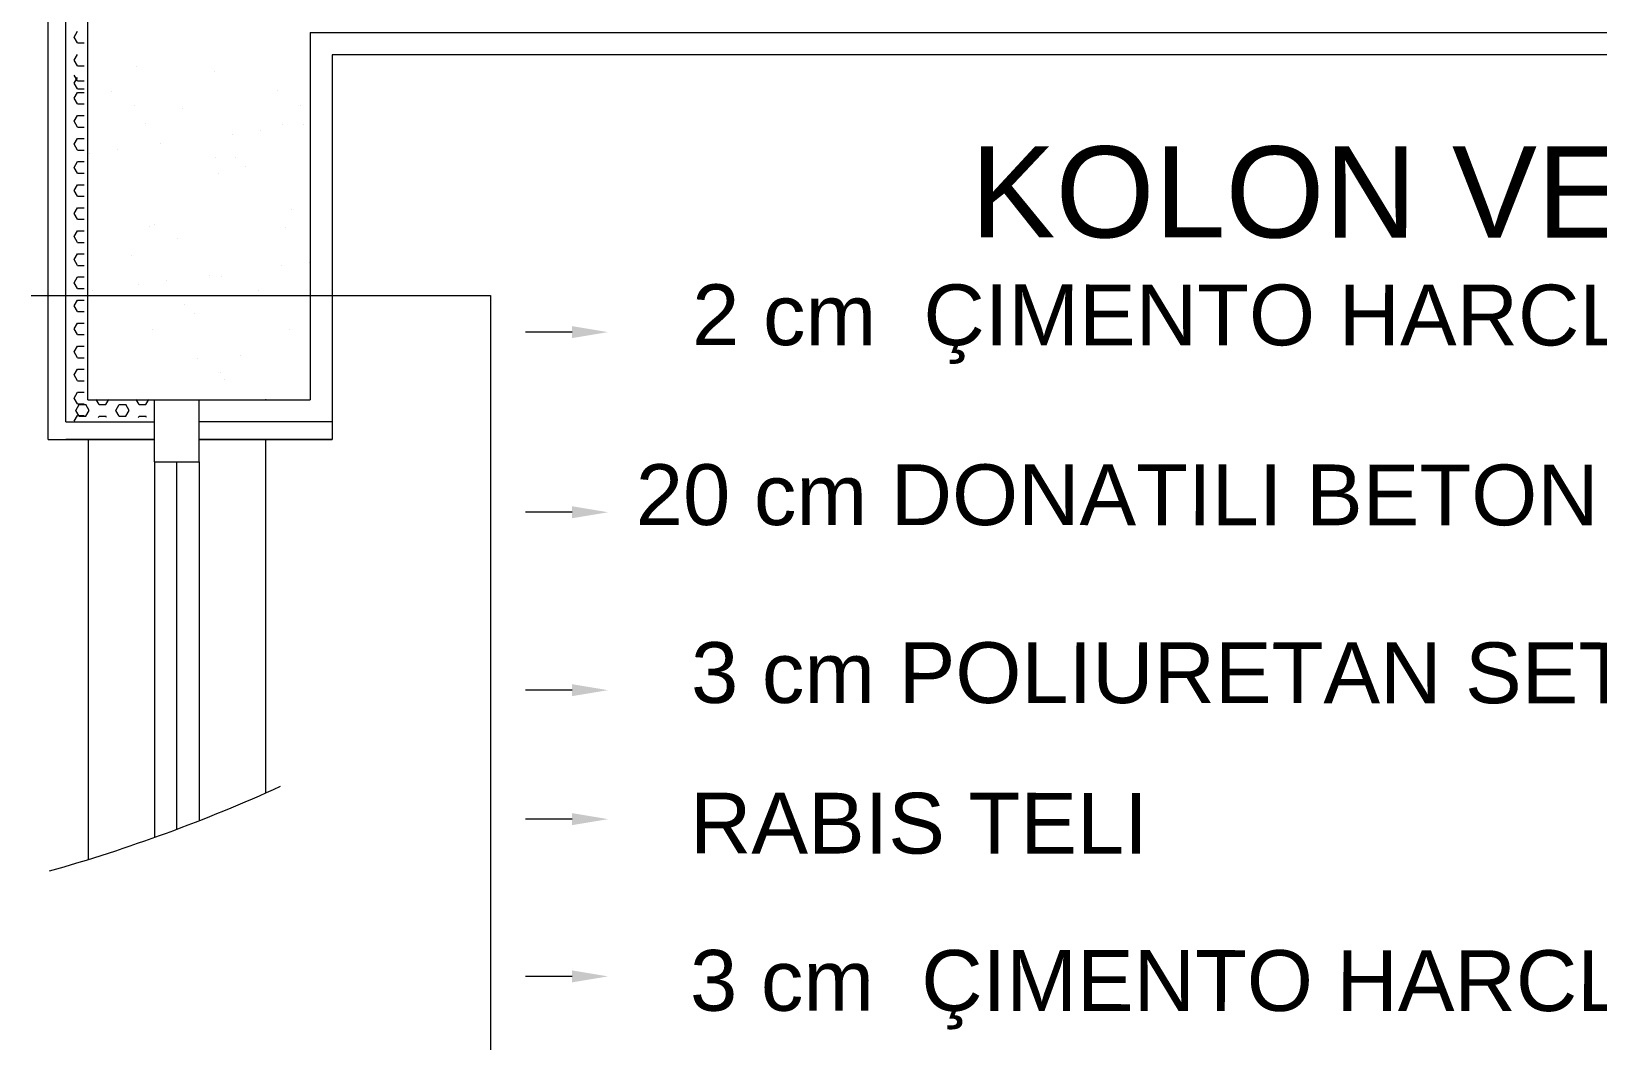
# Model space of a CAD drawing. Header units: inches. Extents: x -7543 to -822, y 102837 to 190349.
# Drawn here: x -822.4828 to -822.3946, y 102837.0665 to 102837.1239 of the extents above; entities that cross this region are included whole.
import ezdxf

# ---------------------------------------------------------------- set-up
doc = ezdxf.new("R2010")
doc.units = ezdxf.units.IN
doc.header["$MEASUREMENT"] = 0
doc.layers.add('PENCERE', color=7, linetype='Continuous', lineweight=18, true_color=0xffb360)
doc.styles.add('MAHAL', font='arial.ttf', dxfattribs={"height": 0.13})

msp = doc.modelspace()

# ---------------------------------------------------------------- linework, layer by layer
at = {"layer": 'PENCERE'}
for p, q in [((-822.4808442931267, 102837.1018950356), (-822.4808442931267, 102837.175696289)), ((-822.4818442931266, 102837.1008950356), (-822.4818442931266, 102837.130321369)), ((-822.4795991912018, 102837.1031450356), (-822.4795991912018, 102837.130321369)), ((-822.4803765783302, 102837.1235657119), (-822.4801890783302, 102837.1238904714)), ((-822.4670942931266, 102837.123821369), (-822.3497184160008, 102837.123821369)), ((-822.4670942931266, 102837.123821369), (-822.4670942931266, 102837.1031450356)), ((-822.4801890760646, 102837.1232409549), (-822.4803765760646, 102837.1235657144)), ((-822.4801890793691, 102837.1232409556), (-822.4798192958012, 102837.1232409556)), ((-822.48037657833, 102837.1222666738), (-822.4801890783301, 102837.1225914333)), ((-822.4801890760647, 102837.1219419168), (-822.4803765760647, 102837.1222666763)), ((-822.3509684160008, 102837.122571369), (-822.4658442931267, 102837.122571369)), ((-822.4658442931267, 102837.122571369), (-822.4658442931267, 102837.1008950356)), ((-822.4803765783299, 102837.1209676357), (-822.48018907833, 102837.1212923952)), ((-822.480189076064, 102837.1210987969), (-822.480376576064, 102837.1214235564)), ((-822.4801890793691, 102837.1219419175), (-822.4798192958012, 102837.1219419175)), ((-822.4768852442849, 102837.1219086442), (-822.4768852442849, 102837.1219086442)), ((-822.4724664841914, 102837.1216449214), (-822.4724664841914, 102837.1216449214)), ((-822.4803765783306, 102837.1201245158), (-822.4801890783307, 102837.1204492753)), ((-822.4801890760648, 102837.1206428787), (-822.4803765760648, 102837.1209676382)), ((-822.4801890793691, 102837.1210987976), (-822.4798192958012, 102837.1210987976)), ((-822.4801890793691, 102837.1206428794), (-822.4798192958012, 102837.1206428794)), ((-822.4801890793691, 102837.1204492785), (-822.4798192958012, 102837.1204492785)), ((-822.4782563126394, 102837.1205142719), (-822.4782563126394, 102837.1205142719)), ((-822.4689138870541, 102837.1205312491), (-822.4689138870541, 102837.1205312491)), ((-822.4801890760641, 102837.1197997588), (-822.4803765760641, 102837.1201245183)), ((-822.4801890793691, 102837.1197997595), (-822.4798192958012, 102837.1197997595)), ((-822.4769912254706, 102837.1197083225), (-822.4769912254706, 102837.1197083225)), ((-822.4742752825125, 102837.1195170548), (-822.4742752825125, 102837.1195170548)), ((-822.4676487998854, 102837.1197252996), (-822.4676487998854, 102837.1197252996)), ((-822.4803765783305, 102837.1188254777), (-822.4801890783306, 102837.1191502372)), ((-822.4801890760643, 102837.1185007207), (-822.4803765760643, 102837.1188254802)), ((-822.4801890793691, 102837.1191502404), (-822.4798192958012, 102837.1191502404)), ((-822.4763340817253, 102837.1186772094), (-822.4763340817253, 102837.1186772094)), ((-822.4686598128853, 102837.1186404022), (-822.4686598128853, 102837.1186404022)), ((-822.4674473624704, 102837.1186171371), (-822.4674473624704, 102837.1186171371)), ((-822.4803765783304, 102837.1175264396), (-822.4801890783303, 102837.1178511991)), ((-822.4801890793691, 102837.1185007214), (-822.4798192958012, 102837.1185007214)), ((-822.4801890793691, 102837.1178512023), (-822.4798192958012, 102837.1178512023)), ((-822.471447842486, 102837.1180904639), (-822.471447842486, 102837.1180904639)), ((-822.4698863168293, 102837.1182960427), (-822.4698863168293, 102837.1182960427)), ((-822.4801890760644, 102837.1172016825), (-822.4803765760644, 102837.1175264421)), ((-822.4801890793691, 102837.1172016833), (-822.4798192958012, 102837.1172016833)), ((-822.4795231608819, 102837.1170273281), (-822.4795231608819, 102837.1170273281)), ((-822.4779616352251, 102837.1172329068), (-822.4779616352251, 102837.1172329068)), ((-822.4755226808662, 102837.1175540013), (-822.4755226808662, 102837.1175540013)), ((-822.4724369116632, 102837.1168069046), (-822.4724369116632, 102837.1168069046)), ((-822.4712893092985, 102837.1167809145), (-822.4712893092985, 102837.1167809145)), ((-822.4803765783302, 102837.1162274015), (-822.4801890783302, 102837.116552161)), ((-822.4801890760646, 102837.1159026444), (-822.4803765760646, 102837.116227404)), ((-822.4801890793691, 102837.1165521642), (-822.4798192958012, 102837.1165521642)), ((-822.4801890793691, 102837.1159026451), (-822.4798192958012, 102837.1159026451)), ((-822.4707363512958, 102837.1162742219), (-822.4707363512958, 102837.1162742219)), ((-822.48037657833, 102837.1149283634), (-822.4801890783301, 102837.1152531229)), ((-822.4801890793691, 102837.1152531261), (-822.4798192958012, 102837.1152531261)), ((-822.4722775041171, 102837.1158644501), (-822.4722775041171, 102837.1158644501)), ((-822.4801890760647, 102837.1146036063), (-822.4803765760647, 102837.1149283659)), ((-822.4801890793691, 102837.114603607), (-822.4798192958012, 102837.114603607)), ((-822.4803765783299, 102837.1136293252), (-822.48018907833, 102837.1139540848)), ((-822.4801890760648, 102837.1133045682), (-822.4803765760648, 102837.1136293278)), ((-822.4801890793691, 102837.113954088), (-822.4798192958012, 102837.113954088)), ((-822.4801890793691, 102837.1133045689), (-822.4798192958012, 102837.1133045689)), ((-822.4681263895236, 102837.1138826325), (-822.4681263895236, 102837.1138826325)), ((-822.4803765783298, 102837.1123302871), (-822.4801890783298, 102837.1126550467)), ((-822.4801890793691, 102837.1126550499), (-822.4798192958012, 102837.1126550499)), ((-822.4761451016509, 102837.1128967381), (-822.4761451016509, 102837.1128967381)), ((-822.4758334275555, 102837.1130019652), (-822.4758334275555, 102837.1130019652)), ((-822.468470832811, 102837.1128599309), (-822.468470832811, 102837.1128599309)), ((-822.480189076065, 102837.1120055301), (-822.4803765760649, 102837.1123302896)), ((-822.4801890793691, 102837.1120055308), (-822.4798192958012, 102837.1120055308)), ((-822.4745683403868, 102837.1121960158), (-822.4745683403868, 102837.1121960158)), ((-822.4803765783297, 102837.111031249), (-822.4801890783297, 102837.1113560086)), ((-822.4801890760651, 102837.110706492), (-822.480376576065, 102837.1110312516)), ((-822.4801890793691, 102837.1113560118), (-822.4798192958012, 102837.1113560118)), ((-822.4801890793691, 102837.1107064927), (-822.4798192958012, 102837.1107064927)), ((-822.4771447693373, 102837.1112496058), (-822.4771447693373, 102837.1112496058)), ((-822.4686818542059, 102837.1106871616), (-822.4686818542059, 102837.1106871616)), ((-822.4671203285492, 102837.1108927403), (-822.4671203285492, 102837.1108927403)), ((-822.4803765783295, 102837.1097322109), (-822.4801890783295, 102837.1100569705)), ((-822.4801890760652, 102837.1094074539), (-822.4803765760653, 102837.1097322134)), ((-822.4801890793691, 102837.1100569737), (-822.4798192958012, 102837.1100569737)), ((-822.475195646945, 102837.1098296045), (-822.475195646945, 102837.1098296045)), ((-822.4727566925861, 102837.1101506989), (-822.4727566925861, 102837.1101506989)), ((-822.4720885240426, 102837.1100839788), (-822.4720885240426, 102837.1100839788)), ((-822.4827840564707, 102837.1090206273), (-822.4569464592221, 102837.1090206273)), ((-822.4801890793691, 102837.1094074546), (-822.4798192958012, 102837.1094074546)), ((-822.4793564521647, 102837.1092776207), (-822.4793564521647, 102837.1092776207)), ((-822.4767571726018, 102837.1096240257), (-822.4767571726018, 102837.1096240257)), ((-822.4700140265794, 102837.1092945979), (-822.4700140265794, 102837.1092945979)), ((-822.4569464592221, 102837.1090206273), (-822.4569464592221, 102837.066539515)), ((-822.4803765783294, 102837.1084331728), (-822.4801890783293, 102837.1087579324)), ((-822.4801890760654, 102837.1081084158), (-822.4803765760654, 102837.1084331753)), ((-822.4801890793691, 102837.1087579356), (-822.4798192958012, 102837.1087579356)), ((-822.4801890793691, 102837.1081084165), (-822.4798192958012, 102837.1081084165)), ((-822.4741587961232, 102837.1085134655), (-822.4741587961232, 102837.1085134655)), ((-822.4736058381206, 102837.1080067728), (-822.4736058381206, 102837.1080067728)), ((-822.4803765783292, 102837.1071341347), (-822.4801890783292, 102837.1074588942)), ((-822.4801890760655, 102837.1068093777), (-822.4803765760655, 102837.1071341372)), ((-822.4801890793691, 102837.1074588975), (-822.4798192958012, 102837.1074588975)), ((-822.4759561215766, 102837.1071162668), (-822.4759561215766, 102837.1071162668)), ((-822.4682818527366, 102837.1070794596), (-822.4682818527366, 102837.1070794596)), ((-822.4801890793691, 102837.1068093784), (-822.4798192958012, 102837.1068093784)), ((-822.4523497575138, 102837.1069499323), (-822.4549628794318, 102837.1069499323)), ((-822.4803765783291, 102837.1058350966), (-822.4801890783291, 102837.1061598561)), ((-822.4801890760657, 102837.1055103396), (-822.4803765760656, 102837.1058350991)), ((-822.4801890793691, 102837.1061598594), (-822.4798192958012, 102837.1061598594)), ((-822.4801890793691, 102837.1055103403), (-822.4798192958012, 102837.1055103403)), ((-822.4734105424717, 102837.1054896585), (-822.4734105424717, 102837.1054896585)), ((-822.4709958763483, 102837.1056151835), (-822.4709958763483, 102837.1056151835)), ((-822.480376578329, 102837.1045360585), (-822.480189078329, 102837.104860818)), ((-822.4801890760658, 102837.1042113015), (-822.4803765760659, 102837.104536061)), ((-822.4801890793691, 102837.1048608212), (-822.4798192958012, 102837.1048608212)), ((-822.4721454553029, 102837.1046837091), (-822.4721454553029, 102837.1046837091)), ((-822.4803765783288, 102837.1032370204), (-822.4801890783287, 102837.1035617799)), ((-822.4801890793691, 102837.1042113022), (-822.4798192958012, 102837.1042113022)), ((-822.4801890793691, 102837.1035617831), (-822.4798192958012, 102837.1035617831)), ((-822.4718995439683, 102837.1043035074), (-822.4718995439683, 102837.1043035074)), ((-822.4801890760659, 102837.1029122634), (-822.480376576066, 102837.1032370229)), ((-822.4802765756538, 102837.102540471), (-822.4800890756538, 102837.1028652305)), ((-822.4801890793691, 102837.1029122641), (-822.4798192958012, 102837.1029122641)), ((-822.4800890766945, 102837.1028652337), (-822.4797140766946, 102837.1028652337)), ((-822.4795265733912, 102837.1025404735), (-822.4797140733913, 102837.102865233)), ((-822.4795991912018, 102837.1031450356), (-822.4670942931266, 102837.1031450356)), ((-822.4789640733911, 102837.102865233), (-822.4791267766748, 102837.1031470434)), ((-822.4789640766945, 102837.1028652337), (-822.4785890766946, 102837.1028652337)), ((-822.4785890756535, 102837.1028652305), (-822.4784263709216, 102837.1031470434)), ((-822.4780265756534, 102837.102540471), (-822.4778390756534, 102837.1028652305)), ((-822.4778390766945, 102837.1028652337), (-822.4774640766946, 102837.1028652337)), ((-822.4772765733908, 102837.1025404735), (-822.4774640733908, 102837.102865233)), ((-822.4767140733907, 102837.102865233), (-822.4768767766743, 102837.1031470434)), ((-822.4767140766945, 102837.1028652337), (-822.4763390766946, 102837.1028652337)), ((-822.4763390756531, 102837.1028652305), (-822.476176370921, 102837.1031470434)), ((-822.4758442931266, 102837.0996450356), (-822.4758442931266, 102837.1031450356)), ((-822.4733442931266, 102837.0996450356), (-822.4733442931266, 102837.1031450356)), ((-822.4808442931267, 102837.1018950356), (-822.4758442931266, 102837.1018950356)), ((-822.4803765783287, 102837.1019379823), (-822.4801890783286, 102837.1022627418)), ((-822.4800890733914, 102837.102215714), (-822.4802765733914, 102837.1025404735)), ((-822.4801890793691, 102837.102262745), (-822.4798192958012, 102837.102262745)), ((-822.4800890766945, 102837.1022157147), (-822.4797140766946, 102837.1022157147)), ((-822.4797140756536, 102837.1022157115), (-822.4795265756537, 102837.102540471)), ((-822.4790037211908, 102837.1021470434), (-822.4789640756535, 102837.1022157115)), ((-822.4789640766945, 102837.1022157147), (-822.4785890766946, 102837.1022157147)), ((-822.4785494264056, 102837.1021470434), (-822.478589073391, 102837.102215714)), ((-822.4778390733909, 102837.102215714), (-822.4780265733909, 102837.1025404735)), ((-822.4778390766945, 102837.1022157147), (-822.4774640766946, 102837.1022157147)), ((-822.4774640756533, 102837.1022157115), (-822.4772765756533, 102837.102540471)), ((-822.4767537211902, 102837.1021470434), (-822.4767140756531, 102837.1022157115)), ((-822.4767140766945, 102837.1022157147), (-822.4763390766946, 102837.1022157147)), ((-822.4762994264051, 102837.1021470434), (-822.4763390733907, 102837.102215714)), ((-822.4658442931267, 102837.1018950356), (-822.4733442931266, 102837.1018950356)), ((-822.4818442931266, 102837.1008950356), (-822.4758442931266, 102837.1008950356)), ((-822.4758442931266, 102837.1008950356), (-822.4808442931267, 102837.1008950356)), ((-822.4795942931266, 102837.1008950356), (-822.4795942931266, 102837.0772485753)), ((-822.4733442931266, 102837.1008950356), (-822.4658442931267, 102837.1008950356)), ((-822.4658442931267, 102837.1008950356), (-822.4733442931266, 102837.1008950356)), ((-822.4695942931265, 102837.081000041), (-822.4695942931265, 102837.1008950356)), ((-822.4758442931266, 102837.0996450356), (-822.4758442931266, 102837.0784986607)), ((-822.4758442931266, 102837.0996450356), (-822.4733442931266, 102837.0996450356)), ((-822.4745942931266, 102837.0789562335), (-822.4745942931266, 102837.0996450356)), ((-822.4733442931266, 102837.0996450356), (-822.4733442931266, 102837.0794347866)), ((-822.4523497575138, 102837.096806271), (-822.4549628794318, 102837.096806271)), ((-822.4523497575138, 102837.0867856514), (-822.4549628794318, 102837.0867856514)), ((-822.4523497575138, 102837.0795235102), (-822.4549628794318, 102837.0795235102)), ((-822.4523497575138, 102837.070667236), (-822.4549628794318, 102837.070667236))]:
    msp.add_line(p, q, dxfattribs=at)
msp.add_arc((-822.5063896133387, 102837.1638787031), 0.09067948072229258, 285.7575195797348, 294.5170845570923, dxfattribs=at)
msp.add_point((-822.4695942931266, 102837.1031450356), dxfattribs=at)
msp.add_point((-822.4695942931266, 102837.1031450356), dxfattribs=at)
for points in [[(-822.4523497575126, 102837.1072874323), (-822.450324757512, 102837.1069499323), (-822.4523497575126, 102837.1066124323)], [(-822.4523497575126, 102837.097143771), (-822.450324757512, 102837.096806271), (-822.4523497575126, 102837.096468771)], [(-822.4523497575126, 102837.0871231514), (-822.450324757512, 102837.0867856514), (-822.4523497575126, 102837.0864481514)], [(-822.4523497575126, 102837.0798610102), (-822.450324757512, 102837.0795235102), (-822.4523497575126, 102837.0791860102)], [(-822.4523497575126, 102837.071004736), (-822.450324757512, 102837.070667236), (-822.4523497575126, 102837.070329736)]]:
    msp.add_solid(points, dxfattribs=at)

# ---------------------------------------------------------------- texts
at = {"layer": 'PENCERE', "style": 'MAHAL'}
for s, height, p in [('KOLON VE KIRIS', 0.005133375000000001, (-822.4299272971996, 102837.112283685)), ('2 cm  ÇIMENTO HARCLI IC SIVA', 0.00342225, (-822.4455921182484, 102837.106217578)), ('20 cm DONATILI BETON', 0.00342225, (-822.4487637897621, 102837.0960876177)), ('3 cm POLIURETAN SET KOPUK', 0.00342225, (-822.4456564003939, 102837.0860669981)), ('RABIS TELI', 0.00342225, (-822.4457124215562, 102837.0775894684)), ('3 cm  ÇIMENTO HARCLI DIS SIVA', 0.00342225, (-822.4457124215562, 102837.0687331942))]:
    msp.add_text(s, height=height, rotation=359.9793518507743, dxfattribs=at).set_placement(p)

doc.saveas('drawing.dxf')
